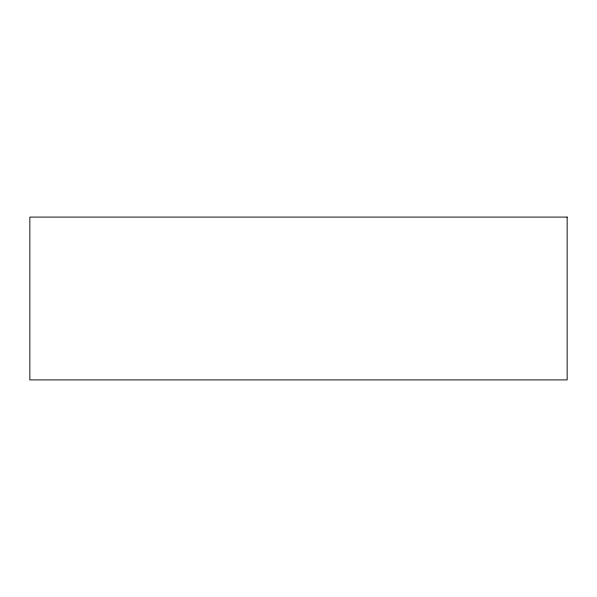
<?xml version="1.0" encoding="UTF-8"?>
<svg xmlns="http://www.w3.org/2000/svg" width="597" height="597" viewBox="0 0 597 597"><rect width="100%" height="100%" fill="white"/><g stroke="black" fill="none" stroke-linecap="round" stroke-linejoin="round"><path stroke-width="0.9" d="M567.15 217.092L29.85 217.092L29.85 379.908L567.15 379.908L567.15 217.092"/></g></svg>
